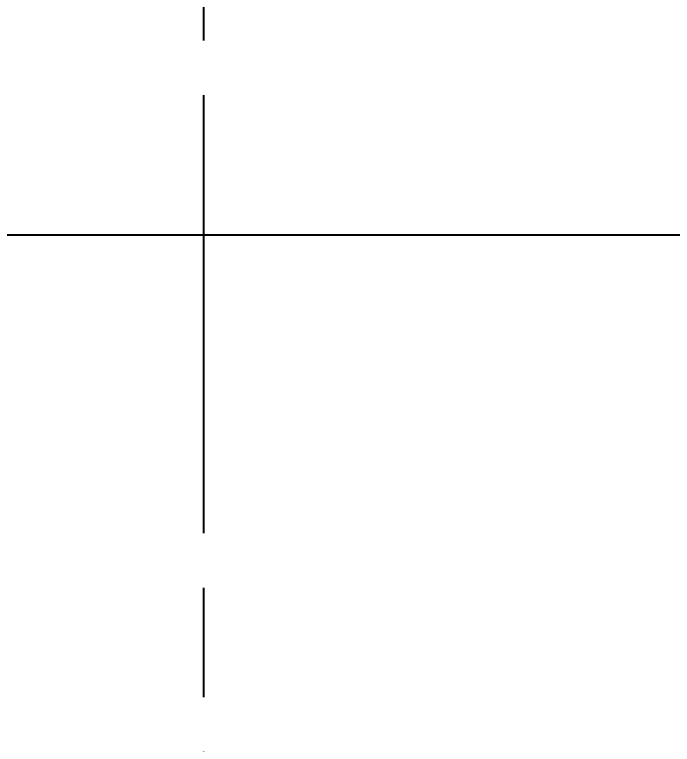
# Model space of a CAD drawing. Header units: inches. Extents: x 2870606 to 3671143, y -733551 to -473558.
# Drawn here: x 3233116 to 3235642, y -515423 to -512623 of the extents above; entities that cross this region are included whole.
import ezdxf

# ---------------------------------------------------------------- set-up
doc = ezdxf.new("R2010")
doc.units = ezdxf.units.IN
doc.header["$MEASUREMENT"] = 0
doc.linetypes.add('ACAD_ISO08W100', pattern=[36, 24, -3, 6, -3])
doc.styles.add('J~stule', font='dutch.ttf')
doc.dimstyles.new('J~style', dxfattribs={"dimscale": 100, "dimtxt": 2.5, "dimasz": 2, "dimexe": 0.55, "dimexo": 0.725, "dimtad": 1, "dimdec": 0, "dimdsep": 46, "dimtxsty": 'J~stule', "dimblk": 'OBLIQUE', "dimcen": 2, "dimdle": 0.5, "dimadec": 0, "dimazin": 0, "dimtfac": 1, "dimtdec": 0, "dimtmove": 0, "dimatfit": 3, "dimfxl": 1, "dimarcsym": 0})

# ---------------------------------------------------------------- blocks, each defined once
blk = doc.blocks.new('_Oblique')
at = {"color": 0, "linetype": 'ByBlock', "lineweight": -2}
blk.add_line((-0.5, -0.5), (0.5, 0.5), dxfattribs=at)
blk = doc.blocks.new('*D395')
at = {"color": 0, "lineweight": -2, "transparency": 16777216}
for p, q in [((3225802.2, -512873.5), (3225802.2, -513524.9)), ((3236642.2, -512873.5), (3236642.2, -513524.9)), ((3236692.2, -513469.9), (3225752.2, -513469.9))]:
    blk.add_line(p, q, dxfattribs=at)
at = {"layer": 'Defpoints', "color": 0, "lineweight": 35, "transparency": 16777216}
for p in [(3225802.2, -512801), (3236642.2, -512801, -57), (3225802.2, -513469.9)]:
    blk.add_point(p, dxfattribs=at)
at = {"color": 0, "lineweight": -2, "transparency": 16777216, "xscale": 200, "yscale": 200, "zscale": 200, "rotation": 180}
blk.add_blockref('_Oblique', (3225802.2, -513469.9), dxfattribs=at)
at = {"color": 0, "lineweight": -2, "transparency": 16777216, "xscale": 200, "yscale": 200, "zscale": 200}
blk.add_blockref('_Oblique', (3236642.2, -513469.9), dxfattribs=at)
at = {"color": 0, "transparency": 16777216, "insert": (3231222.2, -513278.9), "char_height": 250, "attachment_point": 5, "style": 'J~stule'}
blk.add_mtext('10840', dxfattribs=at)

msp = doc.modelspace()

# ---------------------------------------------------------------- linework, layer by layer
at = {"color": 252, "linetype": 'ACAD_ISO08W100', "ltscale": 70}
msp.add_line((3233842.2, -524692.02), (3233842.2, -496403.85), dxfattribs=at)

# ---------------------------------------------------------------- dimensions: what is measured, and where the dimension line sits
dim = msp.add_linear_dim(base=(3225802.2, -513469.91), p1=(3236642.2, -512801.01, -57.01), p2=(3225802.2, -512801.01), dimstyle='J~style', override={"dimdec": 1, "dimtdec": 1})
dim.commit()
dim.dimension.update_dxf_attribs({"geometry": '*D395', "text_midpoint": (3231222.2, -513278.85)})

doc.saveas('drawing.dxf')
